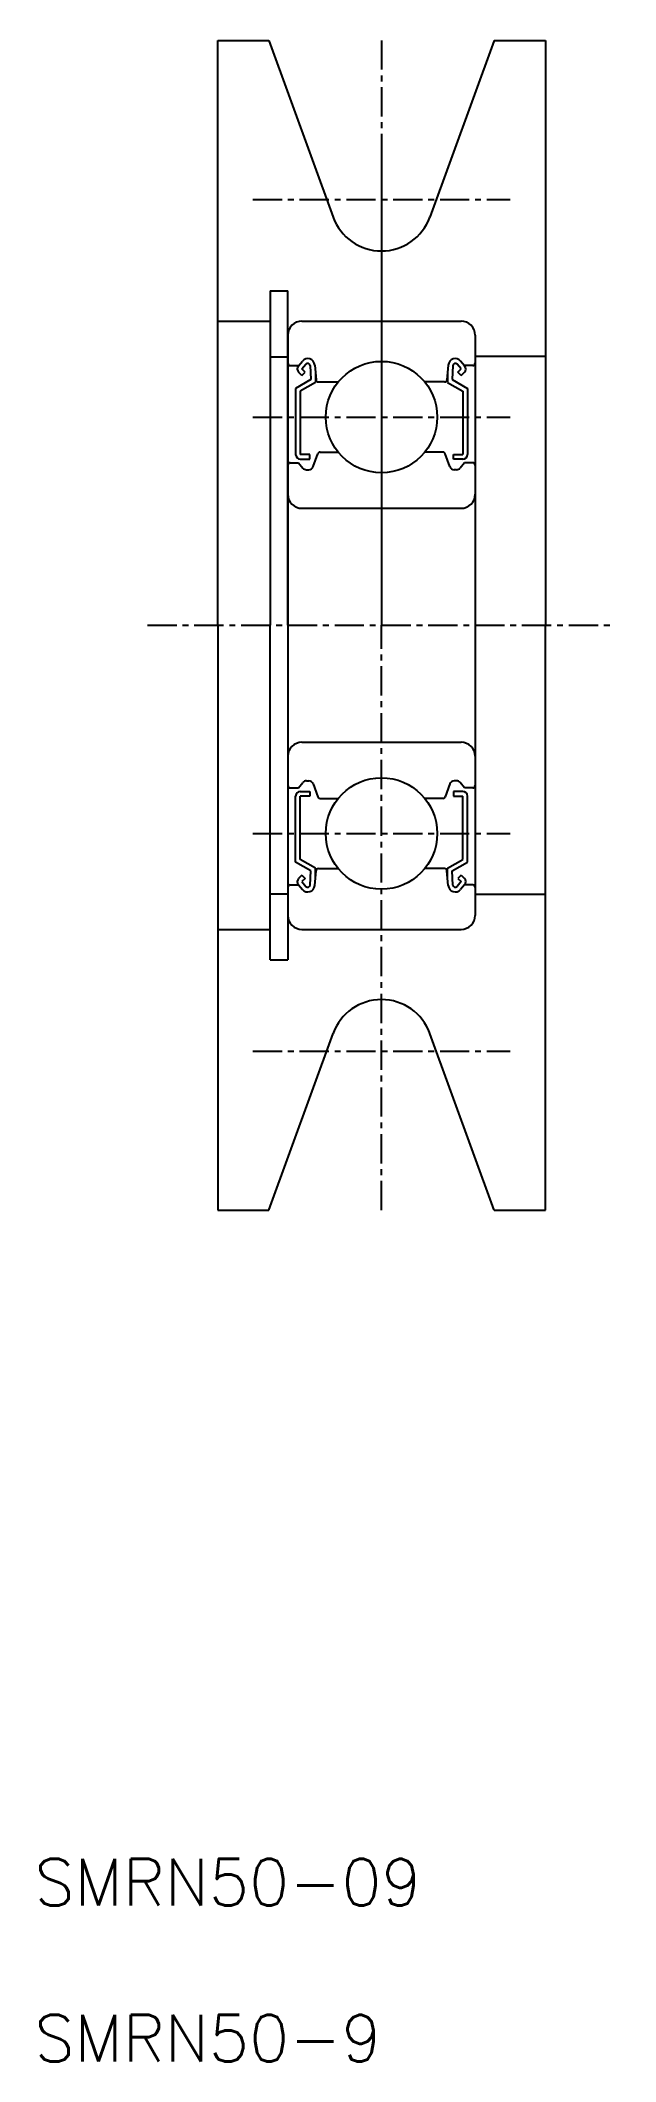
# Model space of a CAD drawing. Extents: x 225 to 249.6, y 30.2 to 116.6.
import ezdxf

# ---------------------------------------------------------------- set-up
doc = ezdxf.new("R2010")
doc.units = 0
doc.linetypes.add('CENTER', pattern=[2, 1.25, -0.25, 0.25, -0.25])
doc.layers.get('0').update_dxf_attribs({"linetype": 'CONTINUOUS'})
doc.layers.add('CENTER', color=1, linetype='CENTER')
doc.styles.get("Standard").update_dxf_attribs({"font": 'txt.shx', "bigfont": 'bigfont.shx'})

msp = doc.modelspace()

# ---------------------------------------------------------------- linework, layer by layer
at = {"color": 7, "linetype": 'CONTINUOUS'}
for p, q in [((232.554, 91.631), (232.554, 116.631)), ((232.554, 116.631), (234.738, 116.631)), ((234.738, 116.631), (237.486, 109.078)), ((244.37, 116.631), (241.621, 109.078)), ((244.37, 116.631), (246.554, 116.631)), ((246.554, 116.631), (246.554, 91.631)), ((234.804, 105.931), (234.804, 91.631)), ((234.804, 105.931), (235.554, 105.931)), ((235.554, 91.631), (235.554, 105.931)), ((232.554, 104.631), (234.804, 104.631)), ((236.154, 104.631), (242.954, 104.631)), ((235.554, 104.031), (235.554, 79.231)), ((243.554, 104.031), (243.554, 79.231)), ((234.804, 103.113), (235.554, 103.113)), ((236.002, 102.717), (236.173, 102.921)), ((243.105, 102.717), (242.935, 102.921)), ((243.554, 103.131), (246.554, 103.131)), ((235.654, 102.731), (236.014, 102.731)), ((236.535, 102.132), (235.885, 101.755)), ((236.156, 102.306), (236.014, 102.447)), ((236.735, 102.015), (236.085, 101.64)), ((236.156, 102.589), (236.326, 102.791)), ((236.297, 102.448), (236.156, 102.589)), ((236.156, 102.306), (236.297, 102.448)), ((236.502, 102.732), (236.535, 102.132)), ((236.702, 102.755), (236.757, 102.122)), ((236.735, 102.377), (236.735, 102.016)), ((236.856, 102.031), (237.704, 102.031)), ((242.251, 102.031), (241.403, 102.031)), ((242.405, 102.755), (242.351, 102.122)), ((242.373, 102.377), (242.373, 102.016)), ((242.373, 102.015), (243.023, 101.64)), ((242.605, 102.732), (242.573, 102.132)), ((242.573, 102.132), (243.223, 101.755)), ((242.952, 102.589), (242.782, 102.791)), ((242.811, 102.448), (242.952, 102.589)), ((242.952, 102.306), (242.811, 102.448)), ((242.952, 102.306), (243.093, 102.447)), ((243.454, 102.731), (243.094, 102.731)), ((235.885, 101.756), (235.885, 98.931)), ((236.085, 101.641), (236.085, 98.931)), ((243.023, 101.641), (243.023, 98.931)), ((243.223, 101.756), (243.223, 98.931)), ((235.654, 98.581), (236.004, 98.581)), ((236.004, 98.581), (236.195, 98.352)), ((236.485, 98.931), (236.085, 98.931)), ((236.085, 98.731), (236.485, 98.731)), ((236.485, 98.731), (236.485, 98.931)), ((236.633, 98.412), (236.834, 98.965)), ((236.928, 99.031), (237.704, 99.031)), ((242.18, 99.031), (241.403, 99.031)), ((242.475, 98.412), (242.274, 98.965)), ((242.623, 98.731), (242.623, 98.931)), ((242.623, 98.931), (243.023, 98.931)), ((243.023, 98.731), (242.623, 98.731)), ((243.104, 98.581), (242.912, 98.352)), ((243.454, 98.581), (243.104, 98.581)), ((236.349, 98.281), (236.445, 98.281)), ((242.759, 98.281), (242.663, 98.281)), ((236.154, 96.631), (242.954, 96.631)), ((232.554, 91.631), (232.554, 66.631)), ((234.804, 77.331), (234.804, 91.631)), ((235.554, 91.631), (235.554, 77.331)), ((246.554, 66.631), (246.554, 91.631)), ((236.154, 86.631), (242.954, 86.631)), ((235.654, 84.681), (236.004, 84.681)), ((236.004, 84.681), (236.195, 84.909)), ((236.349, 84.981), (236.445, 84.981)), ((236.633, 84.849), (236.834, 84.296)), ((242.475, 84.849), (242.274, 84.296)), ((242.759, 84.981), (242.663, 84.981)), ((243.104, 84.681), (242.912, 84.909)), ((243.454, 84.681), (243.104, 84.681)), ((235.885, 81.506), (235.885, 84.331)), ((236.085, 84.531), (236.485, 84.531)), ((236.485, 84.331), (236.085, 84.331)), ((236.085, 81.621), (236.085, 84.331)), ((236.485, 84.531), (236.485, 84.331)), ((236.928, 84.231), (237.704, 84.231)), ((242.18, 84.231), (241.403, 84.231)), ((242.623, 84.531), (242.623, 84.331)), ((243.023, 84.531), (242.623, 84.531)), ((242.623, 84.331), (243.023, 84.331)), ((243.023, 81.621), (243.023, 84.331)), ((243.223, 81.506), (243.223, 84.331)), ((236.535, 81.13), (235.885, 81.506)), ((236.735, 81.246), (236.085, 81.621)), ((236.735, 80.885), (236.735, 81.246)), ((236.856, 81.231), (237.704, 81.231)), ((242.251, 81.231), (241.403, 81.231)), ((242.373, 81.246), (243.023, 81.621)), ((242.373, 80.885), (242.373, 81.246)), ((242.573, 81.13), (243.223, 81.506)), ((235.654, 80.531), (236.014, 80.531)), ((236.002, 80.544), (236.173, 80.34)), ((236.156, 80.956), (236.014, 80.814)), ((236.156, 80.956), (236.297, 80.814)), ((236.297, 80.814), (236.156, 80.673)), ((236.156, 80.673), (236.326, 80.47)), ((236.502, 80.529), (236.535, 81.13)), ((236.702, 80.506), (236.757, 81.139)), ((242.405, 80.506), (242.351, 81.139)), ((242.605, 80.529), (242.573, 81.13)), ((242.952, 80.673), (242.782, 80.47)), ((242.952, 80.956), (242.811, 80.814)), ((242.811, 80.814), (242.952, 80.673)), ((243.105, 80.544), (242.935, 80.34)), ((242.952, 80.956), (243.093, 80.814)), ((243.454, 80.531), (243.094, 80.531)), ((234.804, 80.148), (235.554, 80.148)), ((243.554, 80.131), (246.554, 80.131)), ((232.554, 78.631), (234.804, 78.631)), ((236.154, 78.631), (242.954, 78.631)), ((237.854, 78.631), (237.854, 78.631)), ((239.554, 78.631), (239.554, 78.631)), ((234.804, 77.331), (235.554, 77.331)), ((234.738, 66.631), (237.486, 74.183)), ((244.37, 66.631), (241.621, 74.183)), ((232.554, 66.631), (234.738, 66.631)), ((244.37, 66.631), (246.554, 66.631))]:
    msp.add_line(p, q, dxfattribs=at)
for centre in [(239.554, 100.531), (239.554, 82.731)]:
    msp.add_circle(centre, 2.381, dxfattribs=at)
for centre, radius, start, end in [((239.554, 109.831), 2.2, 200, 340), ((236.154, 104.031), 0.6, 90, 180), ((242.954, 104.031), 0.6, 0, 90), ((235.654, 102.831), 0.1, 180, 270), ((236.403, 102.729), 0.3, 4.93539, 140.13695), ((236.402, 102.727), 0.1, 3.10166, 139.95027), ((242.704, 102.729), 0.3, 39.86305, 175.06461), ((242.705, 102.727), 0.1, 40.04973, 176.89834), ((243.454, 102.831), 0.1, 270, 0), ((236.156, 102.588), 0.2, 140.13695, 225.00202), ((236.856, 102.131), 0.1, 184.93539, 270), ((242.251, 102.131), 0.1, 270, 355.06461), ((242.952, 102.588), 0.2, 314.99798, 39.86305), ((235.654, 98.481), 0.1, 90, 180.81025), ((236.085, 98.931), 0.2, 180, 270), ((236.928, 98.931), 0.1, 90, 159.99156), ((242.18, 98.931), 0.1, 20.00844, 90), ((243.023, 98.931), 0.2, 270, 0), ((243.454, 98.481), 0.1, 359.18975, 90), ((236.349, 98.481), 0.2, 219.97618, 270), ((236.445, 98.481), 0.2, 270, 339.99156), ((242.663, 98.481), 0.2, 200.00844, 270), ((242.759, 98.481), 0.2, 270, 320.02382), ((236.154, 97.231), 0.6, 180, 270), ((242.954, 97.231), 0.6, 270, 0), ((236.154, 86.031), 0.6, 90, 180), ((242.954, 86.031), 0.6, 0, 90), ((235.654, 84.781), 0.1, 179.18975, 270), ((236.349, 84.781), 0.2, 90, 140.02382), ((236.445, 84.781), 0.2, 20.00844, 90), ((242.663, 84.781), 0.2, 90, 159.99156), ((242.759, 84.781), 0.2, 39.97618, 90), ((243.454, 84.781), 0.1, 270, 0.81025), ((236.085, 84.331), 0.2, 90, 180), ((236.928, 84.331), 0.1, 200.00844, 270), ((242.18, 84.331), 0.1, 270, 339.99156), ((243.023, 84.331), 0.2, 0, 90), ((236.856, 81.131), 0.1, 90, 175.06461), ((242.251, 81.131), 0.1, 4.93539, 90), ((235.654, 80.431), 0.1, 90, 180), ((236.156, 80.673), 0.2, 134.99798, 219.86305), ((236.403, 80.532), 0.3, 219.86305, 355.06461), ((236.402, 80.535), 0.1, 220.04973, 356.89834), ((242.704, 80.532), 0.3, 184.93539, 320.13695), ((242.705, 80.535), 0.1, 183.10166, 319.95027), ((242.952, 80.673), 0.2, 320.13695, 45.00202), ((243.454, 80.431), 0.1, 0, 90), ((236.154, 79.231), 0.6, 180, 270), ((242.954, 79.231), 0.6, 270, 0), ((239.554, 73.431), 2.2, 20, 160)]:
    msp.add_arc(centre, radius, start, end, dxfattribs=at)
at = {"layer": 'CENTER', "color": 1, "linetype": 'CENTER'}
for p, q in [((239.554, 116.631), (239.554, 91.631)), ((239.554, 111.631), (239.554, 91.631)), ((234.054, 109.831), (245.054, 109.831)), ((234.054, 100.531), (245.054, 100.531)), ((229.554, 91.631), (249.554, 91.631)), ((239.554, 66.631), (239.554, 91.631)), ((234.054, 82.731), (245.054, 82.731)), ((234.054, 73.431), (245.054, 73.431))]:
    msp.add_line(p, q, dxfattribs=at)

# ---------------------------------------------------------------- texts
at = {"color": 7, "linetype": 'CONTINUOUS'}
for s, p in [('SMRN50-09', (224.725, 36.905)), ('SMRN50-9', (224.725, 30.238))]:
    msp.add_text(s, height=2, dxfattribs=at).set_placement(p)

doc.saveas('drawing.dxf')
